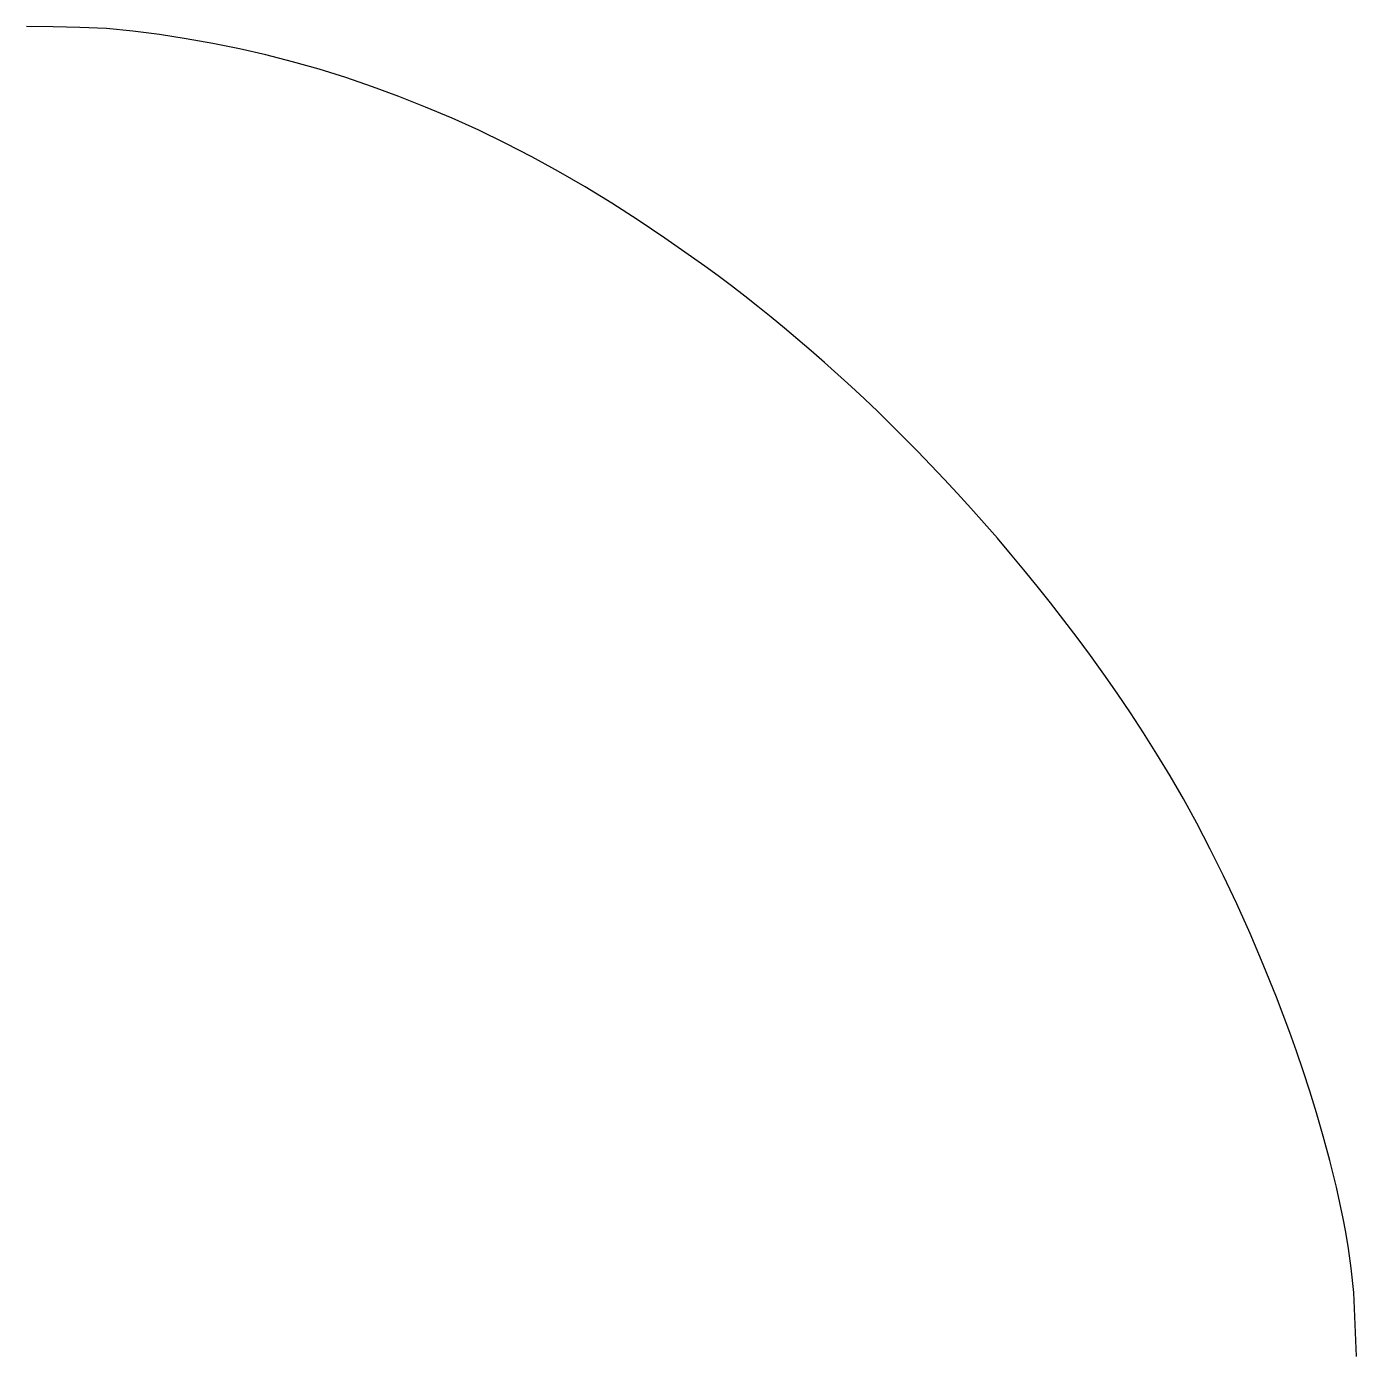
# Model space of a CAD drawing. Header units: metres. Extents: x 0 to 1, y 0.5 to 1.5.
import ezdxf

# ---------------------------------------------------------------- set-up
doc = ezdxf.new("R2010")
doc.units = ezdxf.units.M

msp = doc.modelspace()

# ---------------------------------------------------------------- linework, layer by layer
at = {"layer": '1'}
msp.add_lwpolyline([(1, 0.5), (0.998, 0.548), (0.996, 0.5663), (0.994, 0.5812), (0.992, 0.5933), (0.99, 0.6038), (0.985, 0.6272), (0.98, 0.6472), (0.975, 0.6657), (0.97, 0.6831), (0.965, 0.6994), (0.96, 0.7148), (0.955, 0.7296), (0.95, 0.7436), (0.94, 0.7701), (0.93, 0.7947), (0.92, 0.8181), (0.91, 0.8403), (0.9, 0.8613), (0.89, 0.8815), (0.88, 0.9009), (0.87, 0.9194), (0.86, 0.9366), (0.85, 0.953), (0.84, 0.9688), (0.83, 0.984), (0.82, 0.9988), (0.81, 1.0131), (0.8, 1.027), (0.79, 1.0405), (0.78, 1.0537), (0.77, 1.0666), (0.76, 1.0792), (0.75, 1.0915), (0.74, 1.1035), (0.73, 1.1152), (0.72, 1.1267), (0.71, 1.1379), (0.7, 1.1489), (0.69, 1.1597), (0.68, 1.1703), (0.67, 1.1807), (0.66, 1.1908), (0.65, 1.2008), (0.64, 1.2105), (0.63, 1.22), (0.62, 1.2294), (0.61, 1.2385), (0.6, 1.2475), (0.59, 1.2563), (0.58, 1.2648), (0.57, 1.2732), (0.56, 1.2815), (0.55, 1.2895), (0.54, 1.2974), (0.53, 1.305), (0.52, 1.3125), (0.51, 1.3199), (0.5, 1.3269), (0.48, 1.341), (0.46, 1.3545), (0.44, 1.3673), (0.42, 1.3795), (0.4, 1.3911), (0.38, 1.402), (0.36, 1.4123), (0.34, 1.422), (0.32, 1.4311), (0.3, 1.4395), (0.28, 1.4475), (0.26, 1.4548), (0.24, 1.4616), (0.22, 1.4679), (0.2, 1.4735), (0.18, 1.4787), (0.16, 1.4833), (0.14, 1.4874), (0.12, 1.4909), (0.1, 1.494), (0.08, 1.4965), (0.06, 1.4985), (0.04, 1.4993), (0.02, 1.4998), (0, 1.5)], dxfattribs=at)

doc.saveas('drawing.dxf')
